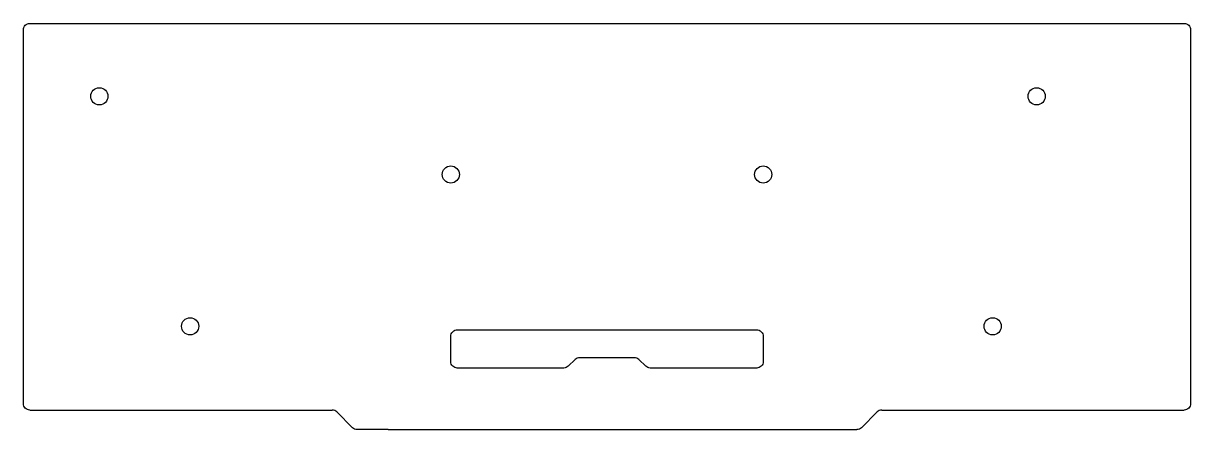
# Model space of a CAD drawing. Header units: millimetres. Extents: x 0 to 285, y 0 to 99.
import ezdxf

# ---------------------------------------------------------------- set-up
doc = ezdxf.new("R2010")
doc.units = ezdxf.units.MM
doc.header["$MEASUREMENT"] = 0

msp = doc.modelspace()

# ---------------------------------------------------------------- linework, layer by layer
for p, q in [((1.59, 98.96), (283.11, 98.96)), ((105.84, 24.31), (178.86, 24.31)), ((1.59, 4.76), (75.33, 4.76)), ((209.37, 4.76), (283.11, 4.76)), ((88.99, 0), (203.29, 0))]:
    msp.add_line(p, q)
at = {"linetype": 'Continuous'}
for points in [[(1.59, 4.76, -0.414214), (0, 6.35), (0, 97.38, -0.414214), (1.59, 98.96)], [(283.11, 98.96, -0.414214), (284.7, 97.38), (284.7, 6.35, -0.414214), (283.11, 4.76)], [(178.86, 24.31, -0.414214), (180.45, 22.72), (180.45, 16.59, -0.414214), (178.86, 15), (152.89, 15, -0.19438), (151.79, 15.45), (150.12, 17.05, 0.19438), (149.02, 17.5), (135.68, 17.5, 0.19438), (134.58, 17.05), (132.91, 15.45, -0.19438), (131.81, 15), (105.84, 15, -0.414214), (104.25, 16.59), (104.25, 22.72, -0.414214), (105.84, 24.31)], [(88.99, 0), (81.41, 0, -0.198912), (80.29, 0.46), (76.45, 4.3, 0.198912), (75.33, 4.76)], [(209.37, 4.76), (209.37, 4.76, 0.198912), (208.25, 4.3), (204.41, 0.46, -0.198912), (203.29, 0)]]:
    msp.add_lwpolyline(points, format="xyb", dxfattribs=at)
for centre in [(18.53, 81.2), (247.13, 81.2), (104.25, 62.15), (180.45, 62.15), (40.68, 25.17), (236.41, 25.17)]:
    msp.add_circle(centre, 2.1)

doc.saveas('drawing.dxf')
